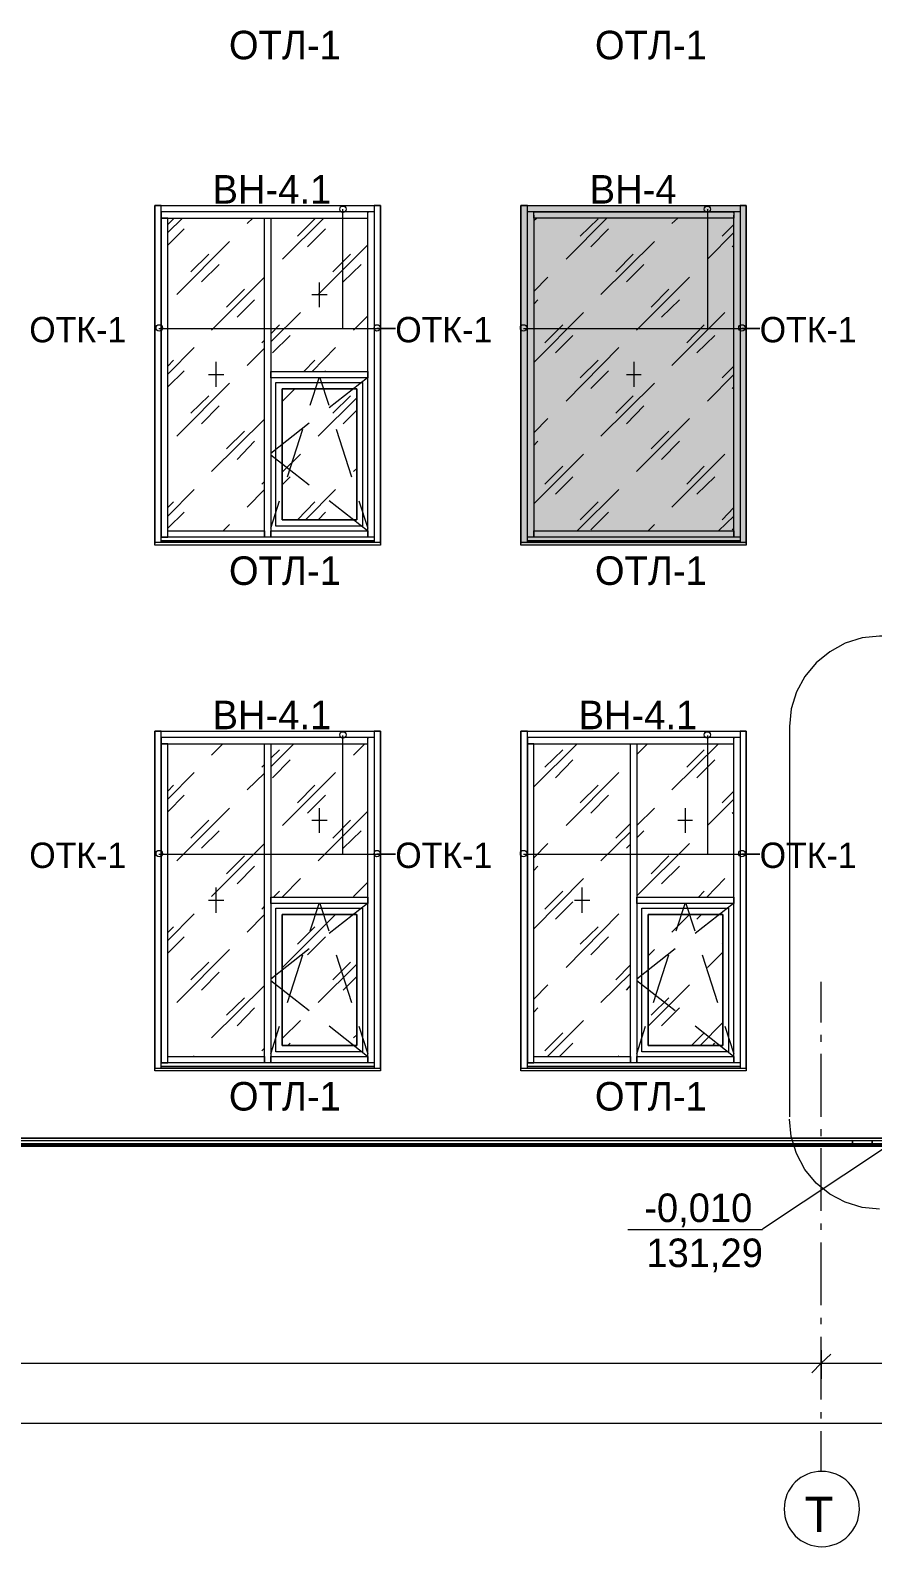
# Model space of a CAD drawing. Header units: millimetres. Extents: x 2294 to 908349, y -83289 to 219220.
# Drawn here: x 365989 to 372942, y 39424 to 51934 of the extents above; entities that cross this region are included whole.
import ezdxf

# ---------------------------------------------------------------- set-up
doc = ezdxf.new("R2010")
doc.units = ezdxf.units.MM
doc.layers.add('PDF _Геометрия', color=7, linetype='Continuous')
doc.layers.add('PDF _Текст', color=7, linetype='Continuous')

msp = doc.modelspace()

# ---------------------------------------------------------------- hatches: boundary and pattern name
at = {"transparency": 33554551}
h = msp.add_hatch(color=3, dxfattribs=at)
h.dxf.hatch_style = 1
h.paths.add_polyline_path([(370038.859319363, 50492.74312567082), (371896.7783219258, 50492.74312567082), (371896.7783219258, 47686.19253812567), (370038.859319363, 47686.19253812567)])

# ---------------------------------------------------------------- linework, layer by layer
at = {"layer": 'PDF _Геометрия', "lineweight": 9}
for points in [[(367070.5604891872, 47712.42198290234), (367070.5604891872, 47777.99559474946), (367070.5604891872, 49093.83940598858), (367070.5604891872, 47751.7661499728), (367123.0193786456, 47751.7661499728), (367123.0193786456, 49093.83940598858), (367123.0193786456, 50383.45377254602), (367070.5604891872, 50383.45377254602), (367070.5604891872, 49093.83940598858), (367070.5604891872, 50409.68321732269), (367070.5604891872, 50488.37155151111), (367018.1015996339, 50488.37155151111), (367018.1015996339, 50409.68321732269), (367018.1015996339, 49093.83940598858), (367018.1015996339, 47777.99559474946), (367018.1015996339, 47699.30726051447), (367018.1015996339, 50488.37155151111), (368880.3921764048, 50488.37155151111), (368880.3921764048, 47699.30726051447), (368880.3921764048, 47777.99559474946), (368880.3921764048, 49093.83940598858), (368880.3921764048, 50409.68321732269), (368880.3921764048, 50488.37155151111), (368827.9332869465, 50488.37155151111), (368827.9332869465, 50409.68321732269), (368827.9332869465, 49093.83940598858), (368827.9332869465, 47751.7661499728), (368775.4743974882, 47751.7661499728), (368775.4743974882, 49093.83940598858), (368775.4743974882, 50409.68321732269)], [(368565.6388395599, 50457.77053266787), (368565.6388395599, 49474.16635477566), (369002.7962519659, 49474.16635477566), (368849.7911577041, 49474.16635477566)], [(368775.4743974882, 50435.91266205185), (368775.4743974882, 50427.16951382463)], [(370143.7770982815, 50409.68321732269), (370143.7770982815, 47751.7661499728), (370091.3182088214, 47751.7661499728), (370091.3182088214, 50409.68321732269), (370091.3182088214, 50488.37155151111), (370038.859319363, 50488.37155151111), (370038.859319363, 50409.68321732269), (370038.859319363, 47777.99559474946), (370038.859319363, 47699.30726051447), (370038.859319363, 50488.37155151111), (371896.7783219276, 50488.37155151111), (371896.7783219276, 47699.30726051447), (371896.7783219276, 47777.99559474946), (371896.7783219276, 50409.68321732269), (371896.7783219276, 50488.37155151111), (371848.6910065825, 50488.37155151111), (371848.6910065825, 50409.68321732269), (371848.6910065825, 47751.7661499728), (371796.2321171241, 47751.7661499728), (371796.2321171241, 50409.68321732269)], [(371796.2321171241, 50427.16951382463), (371796.2321171241, 50435.91266205185), (371796.2321171241, 50383.45377254602), (370143.7770982815, 50383.45377254602), (370143.7770982815, 50435.91266205185), (371796.2321171241, 50435.91266205185)], [(370143.7770982815, 50427.16951382463), (370143.7770982815, 50435.91266205185)], [(371577.6534109677, 50457.77053266787), (371577.6534109677, 49474.16635477566), (372010.4392492606, 49474.16635477566), (371861.8057290169, 49474.16635477566)], [(367123.0193786456, 50265.42127119401), (367245.4234542067, 50383.45377254602)], [(367123.0193786456, 50330.9948830877), (367171.1066940858, 50379.08219843288)], [(367123.0193786456, 50160.50349222892), (367258.538176548, 50296.02229008381)], [(367778.7554972081, 50339.73803131492), (367826.8428126483, 50383.45377254602)], [(368071.6509635805, 50046.84256503754), (368412.633745203, 50383.45377254602)], [(368194.0550391416, 50234.82025235076), (368338.3169851752, 50379.08219843288)], [(368277.1149473956, 50147.38876988855), (368425.7484676393, 50296.02229008381)], [(368827.9332869465, 50409.68321732269), (368827.9332869465, 49093.83940598858), (368827.9332869465, 47777.99559474946), (368827.9332869465, 47712.42198290234)], [(370091.3182088214, 47712.42198290234), (370091.3182088214, 47777.99559474946), (370091.3182088214, 50409.68321732269)], [(370143.7770982815, 50365.96747604408), (370165.6349688491, 50383.45377254602)], [(370410.4431198763, 50046.84256503754), (370747.0543273857, 50383.45377254602)], [(370528.4756212293, 50234.82025235076), (370677.109141378, 50379.08219843288)], [(370615.9071036915, 50147.38876988855), (370760.1690497252, 50296.02229008381)], [(371284.7579445953, 50339.73803131492), (371332.8452599405, 50383.45377254602)], [(371700.0574863388, 50234.82025235076), (371796.2321171241, 50330.9948830877)], [(371848.6910065825, 50409.68321732269), (371848.6910065825, 47777.99559474946), (371848.6910065825, 47712.42198290234)], [(367197.3361388615, 49753.94709871267), (367634.4935511744, 50191.10451111966)], [(368364.5464299528, 49753.94709871267), (368775.4743974882, 50164.87506639049)], [(370698.9670120405, 49753.94709871267), (371140.4959985598, 50191.10451111966)], [(371577.6534109677, 50046.84256503754), (371796.2321171241, 50265.42127119401)], [(367315.3686402144, 49941.92478607339), (367464.0021602681, 50086.1867321555)], [(368486.9505053239, 49941.92478607339), (368631.2124513595, 50086.1867321555)], [(370821.3710874117, 49941.92478607339), (370965.6330335403, 50086.1867321555)], [(371783.1173947828, 50147.38876988855), (371796.2321171241, 50160.50349222892)], [(367402.8001225817, 49858.86487767682), (367547.0620687103, 50003.12682375894)], [(368570.010413673, 49858.86487767682), (368718.6439339167, 50003.12682375894)], [(370908.8025700639, 49858.86487767682), (371053.0645160975, 50003.12682375894)], [(367485.8600310257, 49461.0516323878), (367923.0174433368, 49898.20904479478)], [(367608.2641063968, 49649.02931974852), (367756.8976266405, 49797.66283999127)], [(368373.289578086, 49854.49330356368), (368373.289578086, 49649.02931974852)], [(370143.7770982815, 49780.17654344183), (370261.8095996326, 49898.20904479478)], [(370991.8624783179, 49461.0516323878), (371429.019890724, 49898.20904479478)], [(371114.266553784, 49649.02931974852), (371258.5284999127, 49797.66283999127)], [(367695.695588954, 49565.96941139945), (367839.9575350827, 49710.23135748156)], [(368312.0875403995, 49753.94709871267), (368438.8631899788, 49753.94709871267)], [(370143.7770982815, 49675.25876447768), (370178.7496912854, 49710.23135748156)], [(371197.3264622281, 49565.96941139945), (371345.9599822818, 49710.23135748156)], [(367975.476332797, 49364.87700169836), (368220.2844838242, 49605.31357851741)], [(368657.4418961352, 49461.0516323878), (368775.4743974882, 49579.08413374075)], [(370143.7770982815, 49194.38561088708), (370554.705066005, 49605.31357851741)], [(371284.7579445953, 49168.15616611042), (371721.9153570964, 49605.31357851741)], [(367048.7026186178, 49474.16635477566), (369002.7962519659, 49474.16635477566)], [(367975.476332797, 49430.45061354456), (368045.4215188047, 49504.7673736664)], [(367988.5910551364, 49273.07394512207), (368132.853001267, 49417.33589120419)], [(370060.7171899325, 49474.16635477566), (372010.4392492606, 49474.16635477566)], [(370235.5801548569, 49356.13385342364), (370384.2136751937, 49504.7673736664)], [(370323.0116373191, 49273.07394512207), (370467.2735834478, 49417.33589120419)], [(371407.1620201564, 49356.13385342364), (371551.4239662851, 49504.7673736664)], [(371490.2219284105, 49273.07394512207), (371638.8554486542, 49417.33589120419)], [(367123.0193786456, 49098.21098015015), (367341.5980848952, 49316.78968630568)], [(367778.7554972081, 49168.15616611042), (367923.0174433368, 49312.4181122391)], [(367901.1595727692, 49356.13385342364), (367923.0174433368, 49377.99172408623)], [(368316.4591144177, 49120.06885076524), (368508.8083759865, 49316.78968630568)], [(370410.4431198763, 48875.26069983304), (370847.6005321892, 49316.78968630568)], [(367123.0193786456, 49163.78459199634), (367171.1066940858, 49211.87190734153)], [(367520.8326239346, 49198.75718495366), (367520.8326239346, 48993.29320118506)], [(368246.5139285999, 49120.06885076524), (368338.3169851752, 49211.87190734153)], [(370528.4756212293, 49067.60996125941), (370677.109141378, 49211.87190734153)], [(370970.0046077503, 49198.75718495366), (370970.0046077503, 48993.29320118506)], [(371700.0574863388, 49067.60996125941), (371796.2321171241, 49163.78459199634)], [(367123.0193786456, 48993.29320118506), (367258.538176548, 49124.44042487931)], [(367459.6305862481, 49093.83940598858), (367586.4062358292, 49093.83940598858)], [(368298.9728180582, 48840.28810682916), (368373.289578086, 49067.60996125941)], [(368377.6611522941, 49067.60996125941), (368451.9779123201, 48840.28810682916)], [(368417.0053194112, 49120.06885076524), (368425.7484676393, 49124.44042487931)], [(368771.10282347, 49067.60996125941), (368456.3494865282, 48818.43023621314)], [(370615.9071036915, 48980.1784787972), (370760.1690497252, 49124.44042487931)], [(370908.8025700639, 49093.83940598858), (371031.206645435, 49093.83940598858)], [(371577.6534109677, 48875.26069983304), (371796.2321171241, 49093.83940598858)], [(367197.3361388615, 48586.73680762132), (367634.4935511744, 49023.89422002831)], [(367315.3686402144, 48774.71449498204), (367464.0021602681, 48918.97644106415)], [(368071.6509635805, 48875.26069983304), (368172.197168384, 48975.80690463656)], [(368486.9505053239, 48774.71449498204), (368631.2124513595, 48918.97644106415)], [(370698.9670120405, 48586.73680762132), (371140.4959985598, 49023.89422002831)], [(370821.3710874117, 48774.71449498204), (370965.6330335403, 48918.97644106415)], [(371783.1173947828, 48980.1784787972), (371796.2321171241, 48993.29320118506)], [(367402.8001225817, 48687.28301247233), (367547.0620687103, 48835.91653271508)], [(368364.5464299528, 48586.73680762132), (368683.6713409128, 48901.49014456221)], [(368570.010413673, 48687.28301247233), (368683.6713409128, 48800.9439397112)], [(370908.8025700639, 48687.28301247233), (371053.0645160975, 48835.91653271508)], [(367485.8600310257, 48293.84134134394), (367923.0174433368, 48726.62717958936)], [(368290.2296697369, 48691.65458663297), (367975.476332797, 48442.4748615392)], [(370143.7770982815, 48612.96625239798), (370261.8095996326, 48730.99875375093)], [(370991.8624783179, 48293.84134134394), (371429.019890724, 48730.99875375093)], [(367608.2641063968, 48481.81902865716), (367756.8976266405, 48626.08097473928)], [(367695.695588954, 48394.38754619495), (367839.9575350827, 48543.02106639021)], [(368110.9951306975, 48250.12560011283), (368237.7707802786, 48643.56727128872)], [(368513.1799500065, 48643.56727128872), (368639.9555997758, 48250.12560011283)], [(370143.7770982815, 48508.04847343382), (370178.7496912854, 48543.02106639021)], [(371114.266553784, 48481.81902865716), (371258.5284999127, 48626.08097473928)], [(371197.3264622281, 48394.38754619495), (371345.9599822818, 48543.02106639021)], [(368290.2296697369, 48180.18041410507), (367975.476332797, 48429.36013919883)], [(368067.2793893723, 48289.4697672308), (368220.2844838242, 48438.10328742606)], [(370143.7770982815, 48027.17531979573), (370554.705066005, 48438.10328742606)], [(371284.7579445953, 48000.94587506657), (371721.9153570964, 48438.10328742606)], [(368657.4418961352, 48293.84134134394), (368683.6713409128, 48320.07078607311)], [(370235.5801548569, 48188.92356237979), (370384.2136751937, 48337.55708257505)], [(371407.1620201564, 48188.92356237979), (371551.4239662851, 48337.55708257505)], [(367901.1595727692, 48188.92356237979), (367923.0174433368, 48210.78143299487)], [(368067.2793893723, 48184.55198826571), (368132.853001267, 48250.12560011283)], [(370323.0116373191, 48105.86365403072), (370467.2735834478, 48250.12560011283)], [(371490.2219284105, 48105.86365403072), (371638.8554486542, 48250.12560011283)], [(367123.0193786456, 47926.62911494472), (367341.5980848952, 48145.20782114868)], [(367123.0193786456, 47996.57430090592), (367171.1066940858, 48044.66161625017)], [(367778.7554972081, 48000.94587506657), (367923.0174433368, 48145.20782114868)], [(367975.476332797, 47826.08291009464), (368045.4215188047, 48053.40476452489)], [(368194.0550391416, 47896.02809610241), (368338.3169851752, 48044.66161625017)], [(368259.6286509412, 47896.02809610241), (368508.8083759865, 48145.20782114868)], [(368771.10282347, 47804.22503947862), (368456.3494865282, 48053.40476452489)], [(368701.1576374623, 48053.40476452489), (368775.4743974882, 47826.08291009464)], [(370502.2461765467, 47804.22503947862), (370847.6005321892, 48145.20782114868)], [(370528.4756212293, 47896.02809610241), (370677.109141378, 48044.66161625017)], [(367123.0193786456, 47826.08291009464), (367258.538176548, 47957.23013378796)], [(368364.5464299528, 47896.02809610241), (368425.7484676393, 47957.23013378796)], [(370615.9071036915, 47812.96818770585), (370760.1690497252, 47957.23013378796)], [(371669.456467543, 47804.22503947862), (371796.2321171241, 47926.62911494472)], [(371700.0574863388, 47896.02809610241), (371796.2321171241, 47996.57430090592)], [(367582.0346616211, 47804.22503947862), (367634.4935511744, 47856.68392898445)], [(371088.0371091014, 47804.22503947862), (371140.4959985598, 47856.68392898445)], [(371783.1173947828, 47812.96818770585), (371796.2321171241, 47826.08291009464)], [(367018.1015996339, 47712.42198290234), (367018.1015996339, 47712.42198290234)], [(367018.1015996339, 47686.19253812567), (367018.1015996339, 47690.56411223975)], [(368827.9332869465, 47751.7661499728), (367070.5604891872, 47751.7661499728)], [(368827.9332869465, 47721.16513112956), (367070.5604891872, 47721.16513112956), (368827.9332869465, 47721.16513112956)], [(368827.9332869465, 47721.16513112956), (367070.5604891872, 47721.16513112956)], [(368880.3921764048, 47712.42198290234), (368880.3921764048, 47712.42198290234)], [(368880.3921764048, 47690.56411223975), (368880.3921764048, 47686.19253812567)], [(370038.859319363, 47712.42198290234), (370038.859319363, 47712.42198290234)], [(370038.859319363, 47686.19253812567), (370038.859319363, 47690.56411223975)], [(371848.6910065825, 47751.7661499728), (370091.3182088214, 47751.7661499728)], [(371848.6910065825, 47721.16513112956), (370091.3182088214, 47721.16513112956), (371848.6910065825, 47721.16513112956)], [(371848.6910065825, 47721.16513112956), (370091.3182088214, 47721.16513112956)], [(371896.7783219276, 47712.42198290234), (371896.7783219276, 47712.42198290234)], [(371896.7783219276, 47690.56411223975), (371896.7783219276, 47686.19253812567)], [(378921.8979391365, 46191.11418775306), (378904.411642587, 46335.37613383518), (378865.06747547, 46475.26650580321), (378795.1222893673, 46602.04215538339), (378703.3192327919, 46715.70308262226), (378589.6583056471, 46807.50613924605), (378462.8826560678, 46877.45132520632), (378322.9922840504, 46921.16706643743), (378174.3587639036, 46934.28178882622), (372998.4150011244, 46934.28178882622), (372854.1530550888, 46921.16706643743), (372714.2626831683, 46877.45132520632), (372587.487033589, 46807.50613924605), (372473.8261062542, 46715.70308262226), (372382.0230496789, 46602.04215538339), (372312.0778637661, 46475.26650580321), (372268.3621225341, 46335.37613383518), (372255.2474000978, 46191.11418775306), (372255.2474000978, 42969.26405846351)], [(367070.5604891872, 43371.44887786661), (367070.5604891872, 43441.39406382688), (367070.5604891872, 44757.23787511443), (367070.5604891872, 43415.16461909772), (367123.0193786456, 43415.16461909772), (367123.0193786456, 44757.23787511443), (367123.0193786456, 46046.85224167188), (367070.5604891872, 46046.85224167188), (367070.5604891872, 44757.23787511443), (367070.5604891872, 46073.08168640104), (367070.5604891872, 46151.77002063603), (367018.1015996339, 46151.77002063603), (367018.1015996339, 46073.08168640104), (367018.1015996339, 44757.23787511443), (367018.1015996339, 43441.39406382688), (367018.1015996339, 43362.70572959189), (367018.1015996339, 46151.77002063603), (368880.3921764048, 46151.77002063603), (368880.3921764048, 43362.70572959189), (368880.3921764048, 43441.39406382688), (368880.3921764048, 44757.23787511443), (368880.3921764048, 46073.08168640104), (368880.3921764048, 46151.77002063603), (368827.9332869465, 46151.77002063603), (368827.9332869465, 46073.08168640104), (368827.9332869465, 44757.23787511443), (368827.9332869465, 43415.16461909772), (368775.4743974882, 43415.16461909772), (368775.4743974882, 44757.23787511443), (368775.4743974882, 46073.08168640104)], [(367485.8600310257, 45955.04918509559), (367577.6630876011, 46046.85224167188)], [(367975.476332797, 45858.87455435866), (368163.4540201558, 46046.85224167188)], [(368565.6388395599, 46116.79742763215), (368565.6388395599, 45137.56482390151), (369002.7962519659, 45137.56482390151), (368849.7911577041, 45137.56482390151)], [(368657.4418961352, 45955.04918509559), (368749.2449527124, 46046.85224167188)], [(368775.4743974882, 46099.3111311777), (368775.4743974882, 46090.56798290298)], [(368827.9332869465, 46073.08168640104), (368827.9332869465, 44757.23787511443), (368827.9332869465, 43441.39406382688), (368827.9332869465, 43371.44887786661)], [(370091.3182088214, 43371.44887786661), (370091.3182088214, 43441.39406382688), (370091.3182088214, 44757.23787511443), (370091.3182088214, 43415.16461909772), (370143.7770982815, 43415.16461909772), (370143.7770982815, 44757.23787511443), (370143.7770982815, 46046.85224167188), (370091.3182088214, 46046.85224167188), (370091.3182088214, 44757.23787511443), (370091.3182088214, 46073.08168640104), (370091.3182088214, 46151.77002063603), (370038.859319363, 46151.77002063603), (370038.859319363, 46073.08168640104), (370038.859319363, 44757.23787511443), (370038.859319363, 43441.39406382688), (370038.859319363, 43362.70572959189), (370038.859319363, 46151.77002063603), (371896.7783219276, 46151.77002063603), (371896.7783219276, 43362.70572959189), (371896.7783219276, 43441.39406382688), (371896.7783219276, 44757.23787511443), (371896.7783219276, 46073.08168640104), (371896.7783219276, 46151.77002063603), (371848.6910065825, 46151.77002063603), (371848.6910065825, 46073.08168640104), (371848.6910065825, 44757.23787511443), (371848.6910065825, 43415.16461909772), (371796.2321171241, 43415.16461909772), (371796.2321171241, 44757.23787511443), (371796.2321171241, 46073.08168640104)], [(370143.7770982815, 45692.75473766052), (370502.2461765467, 46046.85224167188)], [(370996.2340524311, 45959.42075916217), (371083.6655348933, 46046.85224167188)], [(371284.7579445953, 45666.52529288386), (371669.456467543, 46046.85224167188)], [(371577.6534109677, 46116.79742763215), (371577.6534109677, 45137.56482390151), (372010.4392492606, 45137.56482390151), (371861.8057290169, 45137.56482390151)], [(371796.2321171241, 46099.3111311777), (371796.2321171241, 46090.56798290298)], [(371848.6910065825, 46073.08168640104), (371848.6910065825, 44757.23787511443), (371848.6910065825, 43441.39406382688), (371848.6910065825, 43371.44887786661)], [(367975.476332797, 45928.81974031893), (368045.4215188047, 45998.7649262792)], [(367988.5910551364, 45767.07149773487), (368132.853001267, 45915.70501797763)], [(370235.5801548569, 45854.50298019708), (370384.2136751937, 45998.7649262792)], [(370323.0116373191, 45767.07149773487), (370467.2735834478, 45915.70501797763)], [(371407.1620201564, 45854.50298019708), (371551.4239662851, 45998.7649262792)], [(371490.2219284105, 45767.07149773487), (371638.8554486542, 45915.70501797763)], [(367123.0193786456, 45592.20853276295), (367341.5980848952, 45810.78723901347)], [(367778.7554972081, 45666.52529288386), (367923.0174433368, 45806.41566485283)], [(367901.1595727692, 45854.50298019708), (367923.0174433368, 45876.3608508606)], [(368071.6509635805, 45373.62982660648), (368508.8083759865, 45810.78723901347)], [(370410.4431198763, 45373.62982660648), (370847.6005321892, 45810.78723901347)], [(367123.0193786456, 45657.78214460914), (367171.1066940858, 45705.86946000182)], [(368194.0550391416, 45561.60751391971), (368338.3169851752, 45705.86946000182)], [(370528.4756212293, 45561.60751391971), (370677.109141378, 45705.86946000182)], [(367123.0193786456, 45487.29075379879), (367258.538176548, 45622.80955165275)], [(368277.1149473956, 45474.17603141), (368425.7484676393, 45622.80955165275)], [(370615.9071036915, 45474.17603141), (370760.1690497252, 45622.80955165275)], [(371577.6534109677, 45373.62982660648), (371796.2321171241, 45592.20853276295)], [(371700.0574863388, 45561.60751391971), (371796.2321171241, 45657.78214460914)], [(367197.3361388615, 45080.73436028161), (367634.4935511744, 45517.8917726886)], [(367315.3686402144, 45268.71204759483), (367464.0021602681, 45417.34556783759)], [(368312.0875403995, 45417.34556783759), (368438.8631899788, 45417.34556783759)], [(368364.5464299528, 45080.73436028161), (368775.4743974882, 45491.66232791194)], [(368373.289578086, 45517.8917726886), (368373.289578086, 45312.42778887344)], [(368486.9505053239, 45268.71204759483), (368631.2124513595, 45417.34556783759)], [(370996.2340524311, 45373.62982660648), (371140.4959985598, 45517.8917726886)], [(371332.8452599405, 45417.34556783759), (371455.2493355016, 45417.34556783759)], [(371394.0472978151, 45517.8917726886), (371394.0472978151, 45312.42778887344)], [(371783.1173947828, 45474.17603141), (371796.2321171241, 45487.29075379879)], [(367402.8001225817, 45185.65213924577), (367547.0620687103, 45329.91408532788)], [(368570.010413673, 45185.65213924577), (368718.6439339167, 45329.91408532788)], [(370698.9670120405, 45080.73436028161), (370943.7751629727, 45321.17093710066)], [(370821.3710874117, 45268.71204759483), (370943.7751629727, 45391.11612310843)], [(370996.2340524311, 45273.08362175548), (371053.0645160975, 45329.91408532788)], [(367485.8600310257, 44787.83889400424), (367923.0174433368, 45224.99630636373)], [(370143.7770982815, 45106.96380501078), (370261.8095996326, 45224.99630636373)], [(370908.8025700639, 45185.65213924577), (370943.7751629727, 45220.62473224965)], [(370996.2340524311, 44792.21046811831), (371429.019890724, 45224.99630636373)], [(367048.7026186178, 45137.56482390151), (369002.7962519659, 45137.56482390151)], [(367608.2641063968, 44975.81658131746), (367756.8976266405, 45124.45010151272)], [(367695.695588954, 44892.75667296839), (367839.9575350827, 45037.0186190505)], [(370060.7171899325, 45137.56482390151), (372010.4392492606, 45137.56482390151)], [(370143.7770982815, 45002.04602604662), (370178.7496912854, 45037.0186190505)], [(371114.266553784, 44975.81658131746), (371258.5284999127, 45124.45010151272)], [(371197.3264622281, 44892.75667296839), (371345.9599822818, 45037.0186190505)], [(368067.2793893723, 44783.46731984359), (368220.2844838242, 44936.4724141995)], [(370143.7770982815, 44521.17287245602), (370554.705066005, 44936.4724141995)], [(371573.2818368545, 44783.46731984359), (371721.9153570964, 44936.4724141995)], [(367520.8326239346, 44862.15565407858), (367520.8326239346, 44652.32009614934)], [(367997.3342035527, 44783.46731984359), (368045.4215188047, 44831.55463523534)], [(368657.4418961352, 44787.83889400424), (368775.4743974882, 44905.87139535719)], [(370235.5801548569, 44682.92111504008), (370384.2136751937, 44831.55463523534)], [(370541.5903436637, 44862.15565407858), (370541.5903436637, 44652.32009614934)], [(371503.3366507518, 44783.46731984359), (371551.4239662851, 44831.55463523534)], [(367459.6305862481, 44757.23787511443), (367586.4062358292, 44757.23787511443)], [(367901.1595727692, 44682.92111504008), (367923.0174433368, 44709.15055976924)], [(368298.9728180582, 44503.68657590658), (368373.289578086, 44731.00843038433)], [(368377.6611522941, 44731.00843038433), (368451.9779123201, 44503.68657590658)], [(368771.10282347, 44731.00843038433), (368456.3494865282, 44481.82870533806)], [(370323.0116373191, 44599.86120664352), (370467.2735834478, 44744.12315277313)], [(370480.3883057891, 44757.23787511443), (370607.1639554633, 44757.23787511443)], [(371319.7305375992, 44503.68657590658), (371394.0472978151, 44731.00843038433)], [(371398.4188718351, 44731.00843038433), (371472.735632051, 44503.68657590658)], [(371791.860542916, 44731.00843038433), (371477.1072060692, 44481.82870533806)], [(367123.0193786456, 44424.99824167159), (367341.5980848952, 44643.57694792212)], [(367123.0193786456, 44490.57185356528), (367171.1066940858, 44538.65916895797)], [(367778.7554972081, 44494.94342767936), (367923.0174433368, 44639.20537376148)], [(368071.6509635805, 44202.04796135449), (368508.8083759865, 44639.20537376148)], [(368194.0550391416, 44394.39722287585), (368338.3169851752, 44538.65916895797)], [(370410.4431198763, 44202.04796135449), (370847.6005321892, 44643.57694792212)], [(370528.4756212293, 44394.39722287585), (370677.109141378, 44538.65916895797)], [(371284.7579445953, 44494.94342767936), (371429.019890724, 44639.20537376148)], [(371490.2219284105, 44599.86120664352), (371529.5660955275, 44639.20537376148)], [(367123.0193786456, 44320.08046270744), (367258.538176548, 44455.5992605614)], [(368277.1149473956, 44306.96574036614), (368425.7484676393, 44455.5992605614)], [(370615.9071036915, 44306.96574036614), (370760.1690497252, 44455.5992605614)], [(372775.4647208548, 42741.94220403326), (372775.4647208548, 42772.5432228765), (372775.4647208548, 42746.3137781464), (372937.2129634379, 42746.3137781464), (373046.5023165627, 42746.3137781464), (373055.2454647908, 42746.3137781464), (373055.2454647908, 44407.51194521715), (373055.2454647908, 42794.40109349159), (373033.3875942233, 42794.40109349159), (356513.2089800036, 42794.40109349159)], [(367197.3361388615, 43913.52406919026), (367634.4935511744, 44350.68148159725)], [(368290.2296697369, 44355.05305575882), (367975.476332797, 44105.87333066505)], [(368110.9951306975, 43913.52406919026), (368237.7707802786, 44306.96574036614)], [(368513.1799500065, 44306.96574036614), (368639.9555997758, 43913.52406919026)], [(371310.987389371, 44355.05305575882), (370996.2340524311, 44105.87333066505)], [(371088.0371091014, 44298.22259209142), (371140.4959985598, 44350.68148159725)], [(371131.7528503335, 43913.52406919026), (371258.5284999127, 44306.96574036614)], [(371533.9376697356, 44306.96574036614), (371660.7133192217, 43913.52406919026)], [(371577.6534109677, 44202.04796135449), (371704.4290605469, 44328.82361098216)], [(371700.0574863388, 44394.39722287585), (371704.4290605469, 44398.76879694243)], [(367315.3686402144, 44101.50175655098), (367464.0021602681, 44245.76370263309)], [(367402.8001225817, 44014.07027408876), (367547.0620687103, 44162.70379428403)], [(368364.5464299528, 43913.52406919026), (368683.6713409128, 44228.27740613115)], [(368486.9505053239, 44101.50175655098), (368631.2124513595, 44245.76370263309)], [(370821.3710874117, 44101.50175655098), (370943.7751629727, 44223.90583201707)], [(367485.8600310257, 43620.62860291288), (367923.0174433368, 44053.41444120673)], [(368290.2296697369, 43843.57888322999), (367975.476332797, 44092.75860832375)], [(368570.010413673, 44014.07027408876), (368683.6713409128, 44127.73120128014)], [(370143.7770982815, 43939.75351392035), (370261.8095996326, 44057.78601527237)], [(370698.9670120405, 43913.52406919026), (370943.7751629727, 44153.96064600931)], [(370908.8025700639, 44014.07027408876), (370943.7751629727, 44053.41444120673)], [(371310.987389371, 43843.57888322999), (370996.2340524311, 44092.75860832375)], [(371088.0371091014, 43716.80323360325), (371429.019890724, 44057.78601527237)], [(372517.5418475813, 43747.40425249306), (372517.5418475813, 44084.01546004904)], [(367608.2641063968, 43808.6062902261), (367756.8976266405, 43952.86823630822)], [(371114.266553784, 43808.6062902261), (371258.5284999127, 43952.86823630822)], [(367695.695588954, 43721.17480776389), (367839.9575350827, 43869.80832800665)], [(370143.7770982815, 43834.83573495527), (370178.7496912854, 43869.80832800665)], [(371197.3264622281, 43721.17480776389), (371345.9599822818, 43869.80832800665)], [(367975.476332797, 43489.48137921956), (368045.4215188047, 43716.80323360325)], [(368067.2793893723, 43616.25702879974), (368220.2844838242, 43764.890548995)], [(368771.10282347, 43467.62350855698), (368456.3494865282, 43716.80323360325)], [(368701.1576374623, 43716.80323360325), (368775.4743974882, 43489.48137921956)], [(370235.5801548569, 43515.71082394873), (370384.2136751937, 43664.34434414399)], [(370257.4380254245, 43467.62350855698), (370554.705066005, 43764.890548995)], [(370996.2340524311, 43489.48137921956), (371066.1792385338, 43716.80323360325)], [(371446.5061872734, 43559.42656517983), (371551.4239662851, 43664.34434414399)], [(371791.860542916, 43467.62350855698), (371477.1072060692, 43716.80323360325)], [(371516.4513731862, 43559.42656517983), (371704.4290605469, 43747.40425249306)], [(371721.9153570964, 43716.80323360325), (371796.2321171241, 43489.48137921956)], [(367901.1595727692, 43515.71082394873), (367923.0174433368, 43537.56869456475)], [(368115.3667049056, 43559.42656517983), (368132.853001267, 43576.91286168178)], [(368657.4418961352, 43620.62860291288), (368683.6713409128, 43646.85804768954)], [(370357.984230418, 43467.62350855698), (370467.2735834478, 43576.91286168178)], [(371621.3691521047, 43559.42656517983), (371638.8554486542, 43576.91286168178)], [(372517.5418475813, 43590.02758402308), (372517.5418475813, 43646.85804768954)], [(368827.9332869465, 43415.16461909772), (367070.5604891872, 43415.16461909772)], [(367332.8549365739, 43467.62350855698), (367341.5980848952, 43471.99508271762)], [(367918.6458693186, 43467.62350855698), (367923.0174433368, 43471.99508271762)], [(371848.6910065825, 43415.16461909772), (370091.3182088214, 43415.16461909772)], [(370838.8573839611, 43467.62350855698), (370847.6005321892, 43471.99508271762)], [(372517.5418475813, 42969.26405846351), (372517.5418475813, 43489.48137921956)], [(368880.3921764048, 43353.96258136467), (368880.3921764048, 43349.59100720403), (367018.1015996339, 43349.59100720403), (367018.1015996339, 43371.44887786661), (367018.1015996339, 43375.82045198069)], [(367018.1015996339, 43371.44887786661), (368880.3921764048, 43371.44887786661)], [(367018.1015996339, 43349.59100720403), (367018.1015996339, 43353.96258136467)], [(368827.9332869465, 43384.56360025541), (367070.5604891872, 43384.56360025541), (368827.9332869465, 43384.56360025541)], [(368827.9332869465, 43384.56360025541), (367070.5604891872, 43384.56360025541)], [(368880.3921764048, 43375.82045198069), (368880.3921764048, 43371.44887786661), (368880.3921764048, 43349.59100720403)], [(371896.7783219276, 43353.96258136467), (371896.7783219276, 43349.59100720403), (370038.859319363, 43349.59100720403), (370038.859319363, 43371.44887786661), (370038.859319363, 43375.82045198069)], [(370038.859319363, 43371.44887786661), (371896.7783219276, 43371.44887786661)], [(370038.859319363, 43349.59100720403), (370038.859319363, 43353.96258136467)], [(371848.6910065825, 43384.56360025541), (370091.3182088214, 43384.56360025541), (371848.6910065825, 43384.56360025541)], [(371848.6910065825, 43384.56360025541), (370091.3182088214, 43384.56360025541)], [(371896.7783219276, 43375.82045198069), (371896.7783219276, 43371.44887786661), (371896.7783219276, 43349.59100720403)], [(372998.4150011244, 42208.61016088934), (372854.1530550888, 42221.7248832772), (372714.2626831683, 42265.44062450924), (372587.487033589, 42331.01423635543), (372473.8261062542, 42422.81729297922), (372382.0230496789, 42536.4782201706), (372312.0778637661, 42667.62544391141), (372268.3621225341, 42807.51581588038), (372255.2474000978, 42951.77776196157)], [(372517.5418475813, 42811.88738999353), (372517.5418475813, 42868.71785361343)], [(373037.7591682414, 42711.34118514252), (372032.2971198282, 42042.49034419213)], [(372517.5418475813, 42195.49543850147), (372517.5418475813, 42711.34118514252)], [(372032.2971198282, 42038.11877007806), (370921.9172924052, 42038.11877007806)], [(372517.5418475813, 42038.11877007806), (372517.5418475813, 42090.57765953639)], [(372517.5418475813, 41417.35524447192), (372517.5418475813, 41933.20099106641)], [(372517.5418475813, 41259.97857604851), (372517.5418475813, 41312.43746550777)], [(372517.5418475813, 40639.21505044238), (372517.5418475813, 41155.06079703686)], [(372517.5418475813, 41045.77144395956), (372517.5418475813, 40936.48209083383), (372517.5418475813, 40809.70644125366)], [(317562.4835361748, 40936.48209083383), (330130.7591423749, 40936.48209083383), (336272.8207865434, 40936.48209083383), (348976.6151904541, 40936.48209083383), (356876.0496323819, 40936.48209083383), (372517.5418475813, 40936.48209083383), (378712.0623811132, 40936.48209083383), (396115.2989683731, 40936.48209083383), (396373.2218415535, 40936.48209083383), (408062.8110489196, 40936.48209083383)], [(372517.5418475813, 40481.8383819724), (372517.5418475813, 40534.29727143073)], [(317562.4835361748, 40442.49421485444), (408062.8110489196, 40442.49421485444)], [(372517.5418475813, 40040.30939545226), (372517.5418475813, 40376.92060300824)]]:
    msp.add_lwpolyline(points, dxfattribs=at)
for points in [[(367949.2468880194, 50435.91266205185), (367070.5604891872, 50435.91266205185), (367070.5604891872, 50383.45377254602), (367949.2468880194, 50383.45377254602), (368775.4743974882, 50383.45377254602), (368775.4743974882, 50435.91266205185), (367949.2468880194, 50435.91266205185), (367096.789933868, 50435.91266205185), (367070.5604891872, 50435.91266205185), (367070.5604891872, 50488.37155151111), (367096.789933868, 50488.37155151111), (367949.2468880194, 50488.37155151111), (368801.7038421708, 50488.37155151111), (368827.9332869465, 50488.37155151111), (368827.9332869465, 50435.91266205185), (368801.7038421708, 50435.91266205185)], [(370117.5476535989, 50488.37155151111), (371848.6910065825, 50488.37155151111), (371848.6910065825, 50435.91266205185), (370117.5476535989, 50435.91266205185), (370091.3182088214, 50435.91266205185), (370091.3182088214, 50488.37155151111)], [(367975.476332797, 47751.7661499728), (367923.0174433368, 47751.7661499728), (367123.0193786456, 47751.7661499728), (367123.0193786456, 47804.22503947862), (367923.0174433368, 47804.22503947862), (367923.0174433368, 47751.7661499728), (367923.0174433368, 49093.83940598858), (367923.0174433368, 50383.45377254602), (367975.476332797, 50383.45377254602), (367975.476332797, 49093.83940598858)], [(368775.4743974882, 49067.60996125941), (367975.476332797, 49067.60996125941), (367975.476332797, 49120.06885076524), (368775.4743974882, 49120.06885076524)], [(368014.820499914, 49028.26579414238), (368731.7586563511, 49028.26579414238), (368731.7586563511, 47843.56920659658), (368014.820499914, 47843.56920659658)], [(368731.7586563511, 49028.26579414238), (368731.7586563511, 47843.56920659658), (368014.820499914, 47843.56920659658), (368014.820499914, 49028.26579414238)], [(368683.6713409128, 48975.80690463656), (368067.2793893723, 48975.80690463656), (368067.2793893723, 47896.02809610241), (368683.6713409128, 47896.02809610241)], [(368067.2793893723, 47896.02809610241), (368067.2793893723, 48975.80690463656), (368683.6713409128, 48975.80690463656), (368683.6713409128, 47896.02809610241)], [(368775.4743974882, 47751.7661499728), (367975.476332797, 47751.7661499728), (367975.476332797, 47804.22503947862), (368775.4743974882, 47804.22503947862)], [(371796.2321171241, 47751.7661499728), (370143.7770982815, 47751.7661499728), (370143.7770982815, 47804.22503947862), (371796.2321171241, 47804.22503947862)], [(368880.3921764048, 47686.19253812567), (367018.1015996339, 47686.19253812567), (367018.1015996339, 47712.42198290234), (368880.3921764048, 47712.42198290234)], [(371896.7783219276, 47686.19253812567), (370038.859319363, 47686.19253812567), (370038.859319363, 47712.42198290234), (371896.7783219276, 47712.42198290234)], [(367949.2468880194, 46099.3111311777), (367070.5604891872, 46099.3111311777), (367070.5604891872, 46046.85224167188), (367949.2468880194, 46046.85224167188), (368775.4743974882, 46046.85224167188), (368775.4743974882, 46099.3111311777), (367949.2468880194, 46099.3111311777), (367096.789933868, 46099.3111311777), (367070.5604891872, 46099.3111311777), (367070.5604891872, 46151.77002063603), (367096.789933868, 46151.77002063603), (367949.2468880194, 46151.77002063603), (368801.7038421708, 46151.77002063603), (368827.9332869465, 46151.77002063603), (368827.9332869465, 46099.3111311777), (368801.7038421708, 46099.3111311777)], [(367975.476332797, 43415.16461909772), (367923.0174433368, 43415.16461909772), (367123.0193786456, 43415.16461909772), (367123.0193786456, 43467.62350855698), (367923.0174433368, 43467.62350855698), (367923.0174433368, 43415.16461909772), (367923.0174433368, 44757.23787511443), (367923.0174433368, 46046.85224167188), (367975.476332797, 46046.85224167188), (367975.476332797, 44757.23787511443)], [(370970.0046077503, 46099.3111311777), (370091.3182088214, 46099.3111311777), (370091.3182088214, 46046.85224167188), (370970.0046077503, 46046.85224167188), (371796.2321171241, 46046.85224167188), (371796.2321171241, 46099.3111311777), (370970.0046077503, 46099.3111311777), (370117.5476535989, 46099.3111311777), (370091.3182088214, 46099.3111311777), (370091.3182088214, 46151.77002063603), (370117.5476535989, 46151.77002063603), (370970.0046077503, 46151.77002063603), (371822.4615618999, 46151.77002063603), (371848.6910065825, 46151.77002063603), (371848.6910065825, 46099.3111311777), (371822.4615618999, 46099.3111311777)], [(370996.2340524311, 43415.16461909772), (370943.7751629727, 43415.16461909772), (370143.7770982815, 43415.16461909772), (370143.7770982815, 43467.62350855698), (370943.7751629727, 43467.62350855698), (370943.7751629727, 43415.16461909772), (370943.7751629727, 44757.23787511443), (370943.7751629727, 46046.85224167188), (370996.2340524311, 46046.85224167188), (370996.2340524311, 44757.23787511443)], [(368775.4743974882, 44731.00843038433), (367975.476332797, 44731.00843038433), (367975.476332797, 44783.46731984359), (368775.4743974882, 44783.46731984359)], [(368014.820499914, 44691.6642632673), (368731.7586563511, 44691.6642632673), (368731.7586563511, 43506.96767567401), (368014.820499914, 43506.96767567401)], [(368731.7586563511, 44691.6642632673), (368731.7586563511, 43506.96767567401), (368014.820499914, 43506.96767567401), (368014.820499914, 44691.6642632673)], [(371796.2321171241, 44731.00843038433), (370996.2340524311, 44731.00843038433), (370996.2340524311, 44783.46731984359), (371796.2321171241, 44783.46731984359)], [(371035.5782195481, 44691.6642632673), (371752.5163757971, 44691.6642632673), (371752.5163757971, 43506.96767567401), (371035.5782195481, 43506.96767567401)], [(371752.5163757971, 44691.6642632673), (371752.5163757971, 43506.96767567401), (371035.5782195481, 43506.96767567401), (371035.5782195481, 44691.6642632673)], [(368683.6713409128, 44639.20537376148), (368067.2793893723, 44639.20537376148), (368067.2793893723, 43559.42656517983), (368683.6713409128, 43559.42656517983)], [(368067.2793893723, 43559.42656517983), (368067.2793893723, 44639.20537376148), (368683.6713409128, 44639.20537376148), (368683.6713409128, 43559.42656517983)], [(371704.4290605469, 44639.20537376148), (371088.0371091014, 44639.20537376148), (371088.0371091014, 43559.42656517983), (371704.4290605469, 43559.42656517983)], [(371088.0371091014, 43559.42656517983), (371088.0371091014, 44639.20537376148), (371704.4290605469, 44639.20537376148), (371704.4290605469, 43559.42656517983)], [(368775.4743974882, 43415.16461909772), (367975.476332797, 43415.16461909772), (367975.476332797, 43467.62350855698), (368775.4743974882, 43467.62350855698)], [(371796.2321171241, 43415.16461909772), (370996.2340524311, 43415.16461909772), (370996.2340524311, 43467.62350855698), (371796.2321171241, 43467.62350855698)], [(356535.0668506662, 42794.40109349159), (373033.3875942233, 42794.40109349159)], [(373033.3875942233, 42772.5432228765), (356535.0668506662, 42772.5432228765), (356535.0668506662, 42794.40109349159), (373033.3875942233, 42794.40109349159)], [(372937.2129634379, 42746.3137781464), (372937.2129634379, 42772.5432228765)]]:
    msp.add_lwpolyline(points, close=True, dxfattribs=at)
at = {"layer": 'PDF _Геометрия', "lineweight": 40}
for points in [[(312810.5824636521, 42733.19905575854), (412298.8663749902, 42733.19905575854)], [(408766.6344828273, 42741.94220403326), (312981.0738544634, 42741.94220403326)]]:
    msp.add_lwpolyline(points, dxfattribs=at)
at = {"layer": 'PDF _Геометрия', "lineweight": 18}
msp.add_lwpolyline([(372596.2301818153, 41010.79885095567), (372517.5418475813, 40936.48209083383), (372438.8535133454, 40857.79375659884)], dxfattribs=at)
msp.add_lwpolyline([(372521.9134216944, 40044.68096961291, 0.4225352112612406), (372211.5316589626, 39734.29920673859, 0.4172634351384606), (372521.9134216944, 39423.91744395928, 0.411971830988338), (372832.2951845212, 39734.29920678609, 0.4172634351384605)], format="xyb", close=True, dxfattribs=at)
at = {"layer": 'PDF _Геометрия', "lineweight": 9}
for points in [[(368543.7809689904, 50457.77053266787), (368543.7809689904, 50475.25682916981), (368552.5241171236, 50483.99997739703), (368570.010413673, 50483.99997739703)], [(368543.7809689904, 50457.77053266787), (368543.7809689904, 50475.25682916981), (368552.5241171236, 50483.99997739703), (368570.010413673, 50483.99997739703)], [(368570.010413673, 50431.54108789121), (368552.5241171236, 50431.54108789121), (368543.7809689904, 50444.65581027907), (368543.7809689904, 50457.77053266787)], [(368570.010413673, 50431.54108789121), (368552.5241171236, 50431.54108789121), (368543.7809689904, 50444.65581027907), (368543.7809689904, 50457.77053266787)], [(368570.010413673, 50483.99997739703), (368583.1251361093, 50483.99997739703), (368596.2398584487, 50475.25682916981), (368596.2398584487, 50457.77053266787)], [(368570.010413673, 50483.99997739703), (368583.1251361093, 50483.99997739703), (368596.2398584487, 50475.25682916981), (368596.2398584487, 50457.77053266787)], [(368596.2398584487, 50457.77053266787), (368596.2398584487, 50444.65581027907), (368583.1251361093, 50431.54108789121), (368570.010413673, 50431.54108789121)], [(368596.2398584487, 50457.77053266787), (368596.2398584487, 50444.65581027907), (368583.1251361093, 50431.54108789121), (368570.010413673, 50431.54108789121)], [(371551.4239662851, 50457.77053266787), (371551.4239662851, 50475.25682916981), (371560.1671144182, 50483.99997739703), (371577.6534109677, 50483.99997739703)], [(371551.4239662851, 50457.77053266787), (371551.4239662851, 50475.25682916981), (371560.1671144182, 50483.99997739703), (371577.6534109677, 50483.99997739703)], [(371577.6534109677, 50431.54108789121), (371560.1671144182, 50431.54108789121), (371551.4239662851, 50444.65581027907), (371551.4239662851, 50457.77053266787)], [(371577.6534109677, 50431.54108789121), (371560.1671144182, 50431.54108789121), (371551.4239662851, 50444.65581027907), (371551.4239662851, 50457.77053266787)], [(371577.6534109677, 50483.99997739703), (371590.768133309, 50483.99997739703), (371603.8828557434, 50475.25682916981), (371603.8828557434, 50457.77053266787)], [(371577.6534109677, 50483.99997739703), (371590.768133309, 50483.99997739703), (371603.8828557434, 50475.25682916981), (371603.8828557434, 50457.77053266787)], [(371603.8828557434, 50457.77053266787), (371603.8828557434, 50444.65581027907), (371590.768133309, 50431.54108789121), (371577.6534109677, 50431.54108789121)], [(371603.8828557434, 50457.77053266787), (371603.8828557434, 50444.65581027907), (371590.768133309, 50431.54108789121), (371577.6534109677, 50431.54108789121)], [(367026.8447480502, 49478.53792893724), (367026.8447480502, 49496.02422543918), (367035.5878961834, 49504.7673736664), (367053.0741927328, 49504.7673736664)], [(367026.8447480502, 49478.53792893724), (367026.8447480502, 49496.02422543918), (367035.5878961834, 49504.7673736664), (367053.0741927328, 49504.7673736664)], [(367053.0741927328, 49452.30848416057), (367035.5878961834, 49452.30848416057), (367026.8447480502, 49465.42320654844), (367026.8447480502, 49478.53792893724)], [(367053.0741927328, 49452.30848416057), (367035.5878961834, 49452.30848416057), (367026.8447480502, 49465.42320654844), (367026.8447480502, 49478.53792893724)], [(367053.0741927328, 49504.7673736664), (367066.1889151672, 49504.7673736664), (367079.3036375085, 49496.02422543918), (367079.3036375085, 49478.53792893724)], [(367053.0741927328, 49504.7673736664), (367066.1889151672, 49504.7673736664), (367079.3036375085, 49496.02422543918), (367079.3036375085, 49478.53792893724)], [(367079.3036375085, 49478.53792893724), (367079.3036375085, 49465.42320654844), (367066.1889151672, 49452.30848416057), (367053.0741927328, 49452.30848416057)], [(367079.3036375085, 49478.53792893724), (367079.3036375085, 49465.42320654844), (367066.1889151672, 49452.30848416057), (367053.0741927328, 49452.30848416057)], [(368827.9332869465, 49478.53792893724), (368827.9332869465, 49496.02422543918), (368836.6764352678, 49504.7673736664), (368849.7911577041, 49504.7673736664)], [(368827.9332869465, 49478.53792893724), (368827.9332869465, 49496.02422543918), (368836.6764352678, 49504.7673736664), (368849.7911577041, 49504.7673736664)], [(368849.7911577041, 49452.30848416057), (368836.6764352678, 49452.30848416057), (368827.9332869465, 49465.42320654844), (368827.9332869465, 49478.53792893724)], [(368849.7911577041, 49452.30848416057), (368836.6764352678, 49452.30848416057), (368827.9332869465, 49465.42320654844), (368827.9332869465, 49478.53792893724)], [(368849.7911577041, 49504.7673736664), (368862.9058800454, 49504.7673736664), (368876.0206023867, 49496.02422543918), (368876.0206023867, 49478.53792893724)], [(368849.7911577041, 49504.7673736664), (368862.9058800454, 49504.7673736664), (368876.0206023867, 49496.02422543918), (368876.0206023867, 49478.53792893724)], [(368876.0206023867, 49478.53792893724), (368876.0206023867, 49465.42320654844), (368862.9058800454, 49452.30848416057), (368849.7911577041, 49452.30848416057)], [(368876.0206023867, 49478.53792893724), (368876.0206023867, 49465.42320654844), (368862.9058800454, 49452.30848416057), (368849.7911577041, 49452.30848416057)], [(370034.4877451549, 49478.53792893724), (370034.4877451549, 49496.02422543918), (370043.230893478, 49504.7673736664), (370060.7171899325, 49504.7673736664)], [(370034.4877451549, 49478.53792893724), (370034.4877451549, 49496.02422543918), (370043.230893478, 49504.7673736664), (370060.7171899325, 49504.7673736664)], [(370060.7171899325, 49452.30848416057), (370043.230893478, 49452.30848416057), (370034.4877451549, 49465.42320654844), (370034.4877451549, 49478.53792893724)], [(370060.7171899325, 49452.30848416057), (370043.230893478, 49452.30848416057), (370034.4877451549, 49465.42320654844), (370034.4877451549, 49478.53792893724)], [(370060.7171899325, 49504.7673736664), (370073.8319122738, 49504.7673736664), (370086.9466346132, 49496.02422543918), (370086.9466346132, 49478.53792893724)], [(370060.7171899325, 49504.7673736664), (370073.8319122738, 49504.7673736664), (370086.9466346132, 49496.02422543918), (370086.9466346132, 49478.53792893724)], [(370086.9466346132, 49478.53792893724), (370086.9466346132, 49465.42320654844), (370073.8319122738, 49452.30848416057), (370060.7171899325, 49452.30848416057)], [(370086.9466346132, 49478.53792893724), (370086.9466346132, 49465.42320654844), (370073.8319122738, 49452.30848416057), (370060.7171899325, 49452.30848416057)], [(371835.5762842412, 49478.53792893724), (371835.5762842412, 49496.02422543918), (371844.3194324693, 49504.7673736664), (371861.8057290169, 49504.7673736664)], [(371835.5762842412, 49478.53792893724), (371835.5762842412, 49496.02422543918), (371844.3194324693, 49504.7673736664), (371861.8057290169, 49504.7673736664)], [(371861.8057290169, 49452.30848416057), (371844.3194324693, 49452.30848416057), (371835.5762842412, 49465.42320654844), (371835.5762842412, 49478.53792893724)], [(371861.8057290169, 49452.30848416057), (371844.3194324693, 49452.30848416057), (371835.5762842412, 49465.42320654844), (371835.5762842412, 49478.53792893724)], [(371861.8057290169, 49504.7673736664), (371874.9204513582, 49504.7673736664), (371888.0351736995, 49496.02422543918), (371888.0351736995, 49478.53792893724)], [(371861.8057290169, 49504.7673736664), (371874.9204513582, 49504.7673736664), (371888.0351736995, 49496.02422543918), (371888.0351736995, 49478.53792893724)], [(371888.0351736995, 49478.53792893724), (371888.0351736995, 49465.42320654844), (371874.9204513582, 49452.30848416057), (371861.8057290169, 49452.30848416057)], [(371888.0351736995, 49478.53792893724), (371888.0351736995, 49465.42320654844), (371874.9204513582, 49452.30848416057), (371861.8057290169, 49452.30848416057)], [(368543.7809689904, 46121.16900179279), (368543.7809689904, 46138.65529829473), (368552.5241171236, 46147.39844652195), (368570.010413673, 46147.39844652195)], [(368543.7809689904, 46121.16900179279), (368543.7809689904, 46138.65529829473), (368552.5241171236, 46147.39844652195), (368570.010413673, 46147.39844652195)], [(368570.010413673, 46094.93955701613), (368552.5241171236, 46094.93955701613), (368543.7809689904, 46108.05427940493), (368543.7809689904, 46121.16900179279)], [(368570.010413673, 46094.93955701613), (368552.5241171236, 46094.93955701613), (368543.7809689904, 46108.05427940493), (368543.7809689904, 46121.16900179279)], [(368570.010413673, 46147.39844652195), (368583.1251361093, 46147.39844652195), (368596.2398584487, 46138.65529829473), (368596.2398584487, 46121.16900179279)], [(368570.010413673, 46147.39844652195), (368583.1251361093, 46147.39844652195), (368596.2398584487, 46138.65529829473), (368596.2398584487, 46121.16900179279)], [(368596.2398584487, 46121.16900179279), (368596.2398584487, 46108.05427940493), (368583.1251361093, 46094.93955701613), (368570.010413673, 46094.93955701613)], [(368596.2398584487, 46121.16900179279), (368596.2398584487, 46108.05427940493), (368583.1251361093, 46094.93955701613), (368570.010413673, 46094.93955701613)], [(371551.4239662851, 46121.16900179279), (371551.4239662851, 46138.65529829473), (371560.1671144182, 46147.39844652195), (371577.6534109677, 46147.39844652195)], [(371551.4239662851, 46121.16900179279), (371551.4239662851, 46138.65529829473), (371560.1671144182, 46147.39844652195), (371577.6534109677, 46147.39844652195)], [(371577.6534109677, 46094.93955701613), (371560.1671144182, 46094.93955701613), (371551.4239662851, 46108.05427940493), (371551.4239662851, 46121.16900179279)], [(371577.6534109677, 46094.93955701613), (371560.1671144182, 46094.93955701613), (371551.4239662851, 46108.05427940493), (371551.4239662851, 46121.16900179279)], [(371577.6534109677, 46147.39844652195), (371590.768133309, 46147.39844652195), (371603.8828557434, 46138.65529829473), (371603.8828557434, 46121.16900179279)], [(371577.6534109677, 46147.39844652195), (371590.768133309, 46147.39844652195), (371603.8828557434, 46138.65529829473), (371603.8828557434, 46121.16900179279)], [(371603.8828557434, 46121.16900179279), (371603.8828557434, 46108.05427940493), (371590.768133309, 46094.93955701613), (371577.6534109677, 46094.93955701613)], [(371603.8828557434, 46121.16900179279), (371603.8828557434, 46108.05427940493), (371590.768133309, 46094.93955701613), (371577.6534109677, 46094.93955701613)], [(367026.8447480502, 45141.93639801466), (367026.8447480502, 45159.4226945166), (367035.5878961834, 45168.16584279132), (367053.0741927328, 45168.16584279132)], [(367026.8447480502, 45141.93639801466), (367026.8447480502, 45159.4226945166), (367035.5878961834, 45168.16584279132), (367053.0741927328, 45168.16584279132)], [(367053.0741927328, 45168.16584279132), (367066.1889151672, 45168.16584279132), (367079.3036375085, 45159.4226945166), (367079.3036375085, 45141.93639801466)], [(367053.0741927328, 45168.16584279132), (367066.1889151672, 45168.16584279132), (367079.3036375085, 45159.4226945166), (367079.3036375085, 45141.93639801466)], [(368827.9332869465, 45141.93639801466), (368827.9332869465, 45159.4226945166), (368836.6764352678, 45168.16584279132), (368849.7911577041, 45168.16584279132)], [(368827.9332869465, 45141.93639801466), (368827.9332869465, 45159.4226945166), (368836.6764352678, 45168.16584279132), (368849.7911577041, 45168.16584279132)], [(368849.7911577041, 45168.16584279132), (368862.9058800454, 45168.16584279132), (368876.0206023867, 45159.4226945166), (368876.0206023867, 45141.93639801466)], [(368849.7911577041, 45168.16584279132), (368862.9058800454, 45168.16584279132), (368876.0206023867, 45159.4226945166), (368876.0206023867, 45141.93639801466)], [(370034.4877451549, 45141.93639801466), (370034.4877451549, 45159.4226945166), (370043.230893478, 45168.16584279132), (370060.7171899325, 45168.16584279132)], [(370034.4877451549, 45141.93639801466), (370034.4877451549, 45159.4226945166), (370043.230893478, 45168.16584279132), (370060.7171899325, 45168.16584279132)], [(370060.7171899325, 45168.16584279132), (370073.8319122738, 45168.16584279132), (370086.9466346132, 45159.4226945166), (370086.9466346132, 45141.93639801466)], [(370060.7171899325, 45168.16584279132), (370073.8319122738, 45168.16584279132), (370086.9466346132, 45159.4226945166), (370086.9466346132, 45141.93639801466)], [(371835.5762842412, 45141.93639801466), (371835.5762842412, 45159.4226945166), (371844.3194324693, 45168.16584279132), (371861.8057290169, 45168.16584279132)], [(371835.5762842412, 45141.93639801466), (371835.5762842412, 45159.4226945166), (371844.3194324693, 45168.16584279132), (371861.8057290169, 45168.16584279132)], [(371861.8057290169, 45168.16584279132), (371874.9204513582, 45168.16584279132), (371888.0351736995, 45159.4226945166), (371888.0351736995, 45141.93639801466)], [(371861.8057290169, 45168.16584279132), (371874.9204513582, 45168.16584279132), (371888.0351736995, 45159.4226945166), (371888.0351736995, 45141.93639801466)], [(367053.0741927328, 45115.70695328549), (367035.5878961834, 45115.70695328549), (367026.8447480502, 45128.82167567429), (367026.8447480502, 45141.93639801466)], [(367053.0741927328, 45115.70695328549), (367035.5878961834, 45115.70695328549), (367026.8447480502, 45128.82167567429), (367026.8447480502, 45141.93639801466)], [(367079.3036375085, 45141.93639801466), (367079.3036375085, 45128.82167567429), (367066.1889151672, 45115.70695328549), (367053.0741927328, 45115.70695328549)], [(367079.3036375085, 45141.93639801466), (367079.3036375085, 45128.82167567429), (367066.1889151672, 45115.70695328549), (367053.0741927328, 45115.70695328549)], [(368849.7911577041, 45115.70695328549), (368836.6764352678, 45115.70695328549), (368827.9332869465, 45128.82167567429), (368827.9332869465, 45141.93639801466)], [(368849.7911577041, 45115.70695328549), (368836.6764352678, 45115.70695328549), (368827.9332869465, 45128.82167567429), (368827.9332869465, 45141.93639801466)], [(368876.0206023867, 45141.93639801466), (368876.0206023867, 45128.82167567429), (368862.9058800454, 45115.70695328549), (368849.7911577041, 45115.70695328549)], [(368876.0206023867, 45141.93639801466), (368876.0206023867, 45128.82167567429), (368862.9058800454, 45115.70695328549), (368849.7911577041, 45115.70695328549)], [(370060.7171899325, 45115.70695328549), (370043.230893478, 45115.70695328549), (370034.4877451549, 45128.82167567429), (370034.4877451549, 45141.93639801466)], [(370060.7171899325, 45115.70695328549), (370043.230893478, 45115.70695328549), (370034.4877451549, 45128.82167567429), (370034.4877451549, 45141.93639801466)], [(370086.9466346132, 45141.93639801466), (370086.9466346132, 45128.82167567429), (370073.8319122738, 45115.70695328549), (370060.7171899325, 45115.70695328549)], [(370086.9466346132, 45141.93639801466), (370086.9466346132, 45128.82167567429), (370073.8319122738, 45115.70695328549), (370060.7171899325, 45115.70695328549)], [(371861.8057290169, 45115.70695328549), (371844.3194324693, 45115.70695328549), (371835.5762842412, 45128.82167567429), (371835.5762842412, 45141.93639801466)], [(371861.8057290169, 45115.70695328549), (371844.3194324693, 45115.70695328549), (371835.5762842412, 45128.82167567429), (371835.5762842412, 45141.93639801466)], [(371888.0351736995, 45141.93639801466), (371888.0351736995, 45128.82167567429), (371874.9204513582, 45115.70695328549), (371861.8057290169, 45115.70695328549)], [(371888.0351736995, 45141.93639801466), (371888.0351736995, 45128.82167567429), (371874.9204513582, 45115.70695328549), (371861.8057290169, 45115.70695328549)]]:
    msp.add_open_spline(points, degree=3, dxfattribs=at)

# ---------------------------------------------------------------- texts
at = {"layer": 'PDF _Текст', "attachment_point": 4, "style": ''}
for s, insert, char_height in [('ОТЛ-1', (367628.4996946941, 51810.93684214004), 235.2868864584291), ('ОТЛ-1', (370649.4033279943, 51810.93684214004), 235.2868864584291), ('ВН-4.1', (367493.2474326382, 50621.89425012772), 235.2868864584291), ('ВН-4', (370605.7348350531, 50621.93427217309), 235.2868864584291), ('ОТК-1', (365980.7166933252, 49462.88708768249), 209.3022178996853), ('ОТК-1', (369001.4068757186, 49462.88708768249), 209.3022178996853), ('ОТК-1', (372008.9831695112, 49462.88708768249), 209.3022178996853), ('ОТЛ-1', (367628.7175925581, 47474.46760631842), 235.2868864584291), ('ОТЛ-1', (370649.2032177693, 47474.46760631842), 235.2868864584291), ('ВН-4.1', (367493.2474326382, 46285.42612602212), 235.2868864584291), ('ВН-4.1', (370513.9376150316, 46285.42612602212), 235.2868864584291), ('ОТК-1', (365980.7166933252, 45126.38338839379), 209.3022178996853), ('ОТК-1', (369001.4068757186, 45126.38338839379), 209.3022178996853), ('ОТК-1', (372008.9831695112, 45126.38338839379), 209.3022178996853), ('ОТЛ-1', (367628.3218190654, 43137.96335126669), 235.2868864584291), ('ОТЛ-1', (370648.8074444684, 43137.96335126669), 235.2868864584291), ('-0,010', (371056.0005774836, 42198.06351947435), 235.2868864584291), ('131,29', (371073.485762222, 41826.52113060304), 235.2868864584291), ('Т', (372380.5611335638, 39690.86723289662), 289.4502280538725)]:
    msp.add_mtext(s, dxfattribs=dict(at, insert=insert, char_height=char_height))

doc.saveas('drawing.dxf')
